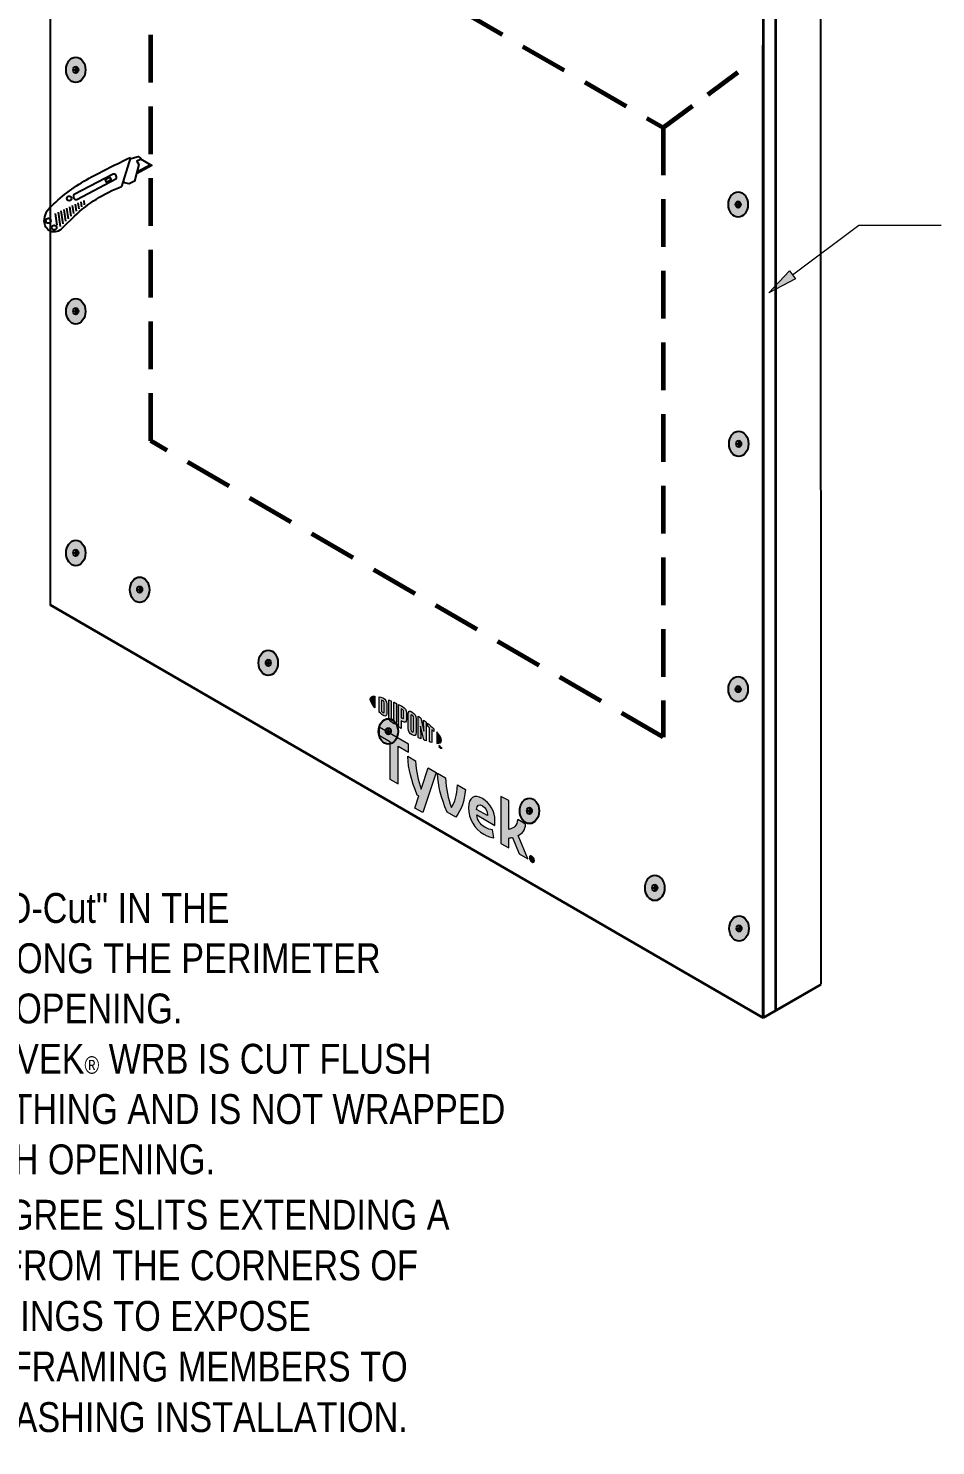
# Model space of a CAD drawing. Header units: inches. Extents: x -17.6 to 82.3, y -15.1 to 23.2.
# Drawn here: x -1.03 to 3.72, y -5.33 to 2.09 of the extents above; entities that cross this region are included whole.
import ezdxf

# ---------------------------------------------------------------- set-up
doc = ezdxf.new("R2010")
doc.units = ezdxf.units.IN
doc.header["$MEASUREMENT"] = 0
doc.linetypes.add('AI-Linetype-6', pattern=[0.375, 0.25, -0.125])
for name, color, linetype, lineweight in [('.ATI-TEXT', 7, 'Continuous', 0), ('0_0', 7, 'Continuous', 0), ('G-ANNO-TTLB', 7, 'Continuous', 0), ('TYVEK', 7, 'Continuous', 0), ('X-REF - TRACED', 7, 'Continuous', 0)]:
    doc.layers.add(name, color=color, linetype=linetype, lineweight=lineweight)

# ---------------------------------------------------------------- blocks, each defined once
blk = doc.blocks.new('Block_84')
at = {"layer": 'X-REF - TRACED', "true_color": 0x848484, "transparency": 33554687}
h = blk.add_hatch(color=252, dxfattribs=at)
h.dxf.hatch_style = 2
edge = h.paths.add_edge_path()
edge.add_spline(control_points=[(0.763, -1.4201), (0.763, -1.4311), (0.7723, -1.4468), (0.7886, -1.465), (0.7886, -1.465), (0.7886, -1.4049), (0.7886, -1.4049), (0.7723, -1.4043), (0.763, -1.4092), (0.763, -1.4201)], knot_values=[0, 0, 0, 0, 1, 1, 1, 2, 2, 2, 3, 3, 3, 3], degree=3, periodic=0)
h = blk.add_hatch(color=252, dxfattribs=at)
h.dxf.hatch_style = 2
edge = h.paths.add_edge_path()
edge.add_spline(control_points=[(0.8374, -1.4875), (0.8374, -1.4921), (0.835, -1.4923), (0.8321, -1.4906), (0.8298, -1.4893), (0.8264, -1.4864), (0.8235, -1.4839), (0.8235, -1.4839), (0.8235, -1.4265), (0.8235, -1.4265), (0.8264, -1.4273), (0.8298, -1.4283), (0.8321, -1.4296), (0.835, -1.4313), (0.8374, -1.4342), (0.8374, -1.4388), (0.8374, -1.4388), (0.8374, -1.4875), (0.8374, -1.4875)], knot_values=[0, 0, 0, 0, 1, 1, 1, 2, 2, 2, 3, 3, 3, 4, 4, 4, 5, 5, 5, 6, 6, 6, 6], degree=3, periodic=0)
edge = h.paths.add_edge_path()
edge.add_spline(control_points=[(0.834, -1.4157), (0.8294, -1.4131), (0.8229, -1.4108), (0.8111, -1.4082), (0.8111, -1.4082), (0.8111, -1.4878), (0.8111, -1.4878), (0.8215, -1.4974), (0.8294, -1.5041), (0.834, -1.5067), (0.8444, -1.5128), (0.8503, -1.5088), (0.8503, -1.4971), (0.8503, -1.4971), (0.8503, -1.4442), (0.8503, -1.4442), (0.8503, -1.4325), (0.8444, -1.4217), (0.834, -1.4157)], knot_values=[0, 0, 0, 0, 1, 1, 1, 2, 2, 2, 3, 3, 3, 4, 4, 4, 5, 5, 5, 6, 6, 6, 6], degree=3, periodic=0)
h = blk.add_hatch(color=252, dxfattribs=at)
h.dxf.hatch_style = 2
edge = h.paths.add_edge_path()
edge.add_spline(control_points=[(0.8868, -1.5254), (0.8868, -1.53), (0.8854, -1.5321), (0.8804, -1.5285), (0.8754, -1.525), (0.8741, -1.5218), (0.8741, -1.5164), (0.8741, -1.5164), (0.8741, -1.4298), (0.8741, -1.4298), (0.8708, -1.4283), (0.8636, -1.4253), (0.8604, -1.424), (0.8604, -1.424), (0.8604, -1.5115), (0.8604, -1.5115), (0.8604, -1.5255), (0.8663, -1.5344), (0.8804, -1.5443), (0.8932, -1.5534), (0.901, -1.5505), (0.901, -1.535), (0.901, -1.535), (0.901, -1.4425), (0.901, -1.4425), (0.8984, -1.4411), (0.8896, -1.4369), (0.8868, -1.4356), (0.8868, -1.4356), (0.8868, -1.5254), (0.8868, -1.5254)], knot_values=[0, 0, 0, 0, 1, 1, 1, 2, 2, 2, 3, 3, 3, 4, 4, 4, 5, 5, 5, 6, 6, 6, 7, 7, 7, 8, 8, 8, 9, 9, 9, 10, 10, 10, 10], degree=3, periodic=0)
h = blk.add_hatch(color=252, dxfattribs=at)
h.dxf.hatch_style = 2
edge = h.paths.add_edge_path()
edge.add_spline(control_points=[(0.9388, -1.5174), (0.9388, -1.5224), (0.9373, -1.5241), (0.9315, -1.5207), (0.9315, -1.5207), (0.9265, -1.5179), (0.9265, -1.5179), (0.9265, -1.5179), (0.9265, -1.4719), (0.9265, -1.4719), (0.9287, -1.473), (0.9299, -1.4737), (0.9312, -1.4744), (0.9375, -1.4781), (0.9388, -1.4816), (0.9388, -1.4867), (0.9388, -1.4867), (0.9388, -1.5174), (0.9388, -1.5174)], knot_values=[0, 0, 0, 0, 1, 1, 1, 2, 2, 2, 3, 3, 3, 4, 4, 4, 5, 5, 5, 6, 6, 6, 6], degree=3, periodic=0)
edge = h.paths.add_edge_path()
edge.add_spline(control_points=[(0.9321, -1.4587), (0.9296, -1.4572), (0.9205, -1.4524), (0.9122, -1.4481), (0.9122, -1.4481), (0.9122, -1.5646), (0.9122, -1.5646), (0.915, -1.5664), (0.9224, -1.5712), (0.9265, -1.5736), (0.9265, -1.5736), (0.9265, -1.534), (0.9265, -1.534), (0.9265, -1.534), (0.9321, -1.5373), (0.9321, -1.5373), (0.947, -1.5458), (0.9532, -1.5417), (0.9532, -1.5269), (0.9532, -1.5269), (0.9532, -1.4926), (0.9532, -1.4926), (0.9532, -1.4781), (0.9462, -1.4669), (0.9321, -1.4587)], knot_values=[0, 0, 0, 0, 1, 1, 1, 2, 2, 2, 3, 3, 3, 4, 4, 4, 5, 5, 5, 6, 6, 6, 7, 7, 7, 8, 8, 8, 8], degree=3, periodic=0)
h = blk.add_hatch(color=252, dxfattribs=at)
h.dxf.hatch_style = 2
edge = h.paths.add_edge_path()
edge.add_spline(control_points=[(0.9898, -1.5875), (0.9898, -1.5921), (0.9885, -1.5938), (0.9834, -1.591), (0.9782, -1.5882), (0.9768, -1.5848), (0.9768, -1.58), (0.9768, -1.58), (0.9768, -1.5074), (0.9768, -1.5074), (0.9768, -1.5026), (0.9782, -1.5008), (0.9834, -1.504), (0.9885, -1.507), (0.9898, -1.5103), (0.9898, -1.5149), (0.9898, -1.5149), (0.9898, -1.5875), (0.9898, -1.5875)], knot_values=[0, 0, 0, 0, 1, 1, 1, 2, 2, 2, 3, 3, 3, 4, 4, 4, 5, 5, 5, 6, 6, 6, 6], degree=3, periodic=0)
edge = h.paths.add_edge_path()
edge.add_spline(control_points=[(0.9834, -1.4877), (0.9702, -1.4793), (0.9623, -1.4814), (0.9623, -1.4968), (0.9623, -1.4968), (0.9623, -1.573), (0.9623, -1.573), (0.9623, -1.5892), (0.9694, -1.6), (0.9834, -1.6074), (0.9971, -1.6146), (1.0042, -1.6127), (1.0042, -1.5955), (1.0042, -1.5955), (1.0042, -1.5228), (1.0042, -1.5228), (1.0042, -1.5063), (0.9978, -1.4968), (0.9834, -1.4877)], knot_values=[0, 0, 0, 0, 1, 1, 1, 2, 2, 2, 3, 3, 3, 4, 4, 4, 5, 5, 5, 6, 6, 6, 6], degree=3, periodic=0)
h = blk.add_hatch(color=252, dxfattribs=at)
h.dxf.hatch_style = 2
edge = h.paths.add_edge_path()
edge.add_spline(control_points=[(1.0439, -1.5875), (1.0439, -1.5875), (1.028, -1.5191), (1.028, -1.5191), (1.0237, -1.516), (1.0185, -1.5123), (1.0145, -1.5095), (1.0145, -1.5095), (1.0145, -1.6214), (1.0145, -1.6214), (1.0173, -1.6227), (1.0245, -1.6259), (1.0282, -1.6275), (1.0282, -1.6275), (1.0271, -1.561), (1.0271, -1.561), (1.0271, -1.561), (1.0439, -1.634), (1.0439, -1.634), (1.0474, -1.6354), (1.0527, -1.6373), (1.0561, -1.6386), (1.0561, -1.6386), (1.0561, -1.5403), (1.0561, -1.5403), (1.0525, -1.5374), (1.046, -1.5324), (1.0429, -1.5301), (1.0429, -1.5301), (1.0439, -1.5875), (1.0439, -1.5875)], knot_values=[0, 0, 0, 0, 1, 1, 1, 2, 2, 2, 3, 3, 3, 4, 4, 4, 5, 5, 5, 6, 6, 6, 7, 7, 7, 8, 8, 8, 9, 9, 9, 10, 10, 10, 10], degree=3, periodic=0)
h = blk.add_hatch(color=252, dxfattribs=at)
h.dxf.hatch_style = 2
edge = h.paths.add_edge_path()
edge.add_spline(control_points=[(1.0631, -1.5616), (1.0667, -1.5643), (1.0702, -1.5672), (1.0736, -1.57), (1.0736, -1.57), (1.0736, -1.6443), (1.0736, -1.6443), (1.0767, -1.6453), (1.0825, -1.6469), (1.0863, -1.6478), (1.0863, -1.6478), (1.0863, -1.5809), (1.0863, -1.5809), (1.0901, -1.5841), (1.0936, -1.5872), (1.0968, -1.5901), (1.0968, -1.5901), (1.0968, -1.5758), (1.0968, -1.5758), (1.0867, -1.5659), (1.0758, -1.5564), (1.0631, -1.546), (1.0631, -1.546), (1.0631, -1.5616), (1.0631, -1.5616)], knot_values=[0, 0, 0, 0, 1, 1, 1, 2, 2, 2, 3, 3, 3, 4, 4, 4, 5, 5, 5, 6, 6, 6, 7, 7, 7, 8, 8, 8, 8], degree=3, periodic=0)
h = blk.add_hatch(color=252, dxfattribs=at)
h.dxf.hatch_style = 2
edge = h.paths.add_edge_path()
edge.add_spline(control_points=[(1.1377, -1.6364), (1.1377, -1.6474), (1.1283, -1.6523), (1.1121, -1.6518), (1.1121, -1.6518), (1.1121, -1.5917), (1.1121, -1.5917), (1.1283, -1.6099), (1.1377, -1.6255), (1.1377, -1.6364)], knot_values=[0, 0, 0, 0, 1, 1, 1, 2, 2, 2, 3, 3, 3, 3], degree=3, periodic=0)
h = blk.add_hatch(color=252, dxfattribs=at)
h.dxf.hatch_style = 2
edge = h.paths.add_edge_path()
edge.add_spline(control_points=[(1.1301, -1.6681), (1.1301, -1.6681), (1.1316, -1.669), (1.1316, -1.669), (1.1316, -1.669), (1.1339, -1.6744), (1.1339, -1.6744), (1.1339, -1.6744), (1.1362, -1.6717), (1.1362, -1.6717), (1.1362, -1.6717), (1.1377, -1.6725), (1.1377, -1.6725), (1.1377, -1.6725), (1.1377, -1.6812), (1.1377, -1.6812), (1.1377, -1.6812), (1.1363, -1.6804), (1.1363, -1.6804), (1.1363, -1.6804), (1.1363, -1.6742), (1.1363, -1.6742), (1.1363, -1.6742), (1.1339, -1.677), (1.1339, -1.677), (1.1339, -1.677), (1.1338, -1.6769), (1.1338, -1.6769), (1.1338, -1.6769), (1.1315, -1.6714), (1.1315, -1.6714), (1.1315, -1.6714), (1.1315, -1.6776), (1.1315, -1.6776), (1.1315, -1.6776), (1.1301, -1.6768), (1.1301, -1.6768), (1.1301, -1.6768), (1.1301, -1.6681), (1.1301, -1.6681)], knot_values=[0, 0, 0, 0, 1, 1, 1, 2, 2, 2, 3, 3, 3, 4, 4, 4, 5, 5, 5, 6, 6, 6, 7, 7, 7, 8, 8, 8, 9, 9, 9, 10, 10, 10, 11, 11, 11, 12, 12, 12, 13, 13, 13, 13], degree=3, periodic=0)
edge = h.paths.add_edge_path()
edge.add_spline(control_points=[(1.1247, -1.6665), (1.1247, -1.6665), (1.1224, -1.6652), (1.1224, -1.6652), (1.1224, -1.6652), (1.1224, -1.6637), (1.1224, -1.6637), (1.1224, -1.6637), (1.1285, -1.6672), (1.1285, -1.6672), (1.1285, -1.6672), (1.1285, -1.6687), (1.1285, -1.6687), (1.1285, -1.6687), (1.1261, -1.6674), (1.1261, -1.6674), (1.1261, -1.6674), (1.1261, -1.6745), (1.1261, -1.6745), (1.1261, -1.6745), (1.1247, -1.6737), (1.1247, -1.6737), (1.1247, -1.6737), (1.1247, -1.6665), (1.1247, -1.6665)], knot_values=[0, 0, 0, 0, 1, 1, 1, 2, 2, 2, 3, 3, 3, 4, 4, 4, 5, 5, 5, 6, 6, 6, 7, 7, 7, 8, 8, 8, 8], degree=3, periodic=0)
at = {"layer": 'X-REF - TRACED'}
for points, knots in [([(0.763, -1.4201), (0.763, -1.4311), (0.7723, -1.4468), (0.7886, -1.465), (0.7886, -1.465), (0.7886, -1.4049), (0.7886, -1.4049), (0.7723, -1.4043), (0.763, -1.4092), (0.763, -1.4201)], [0, 0, 0, 0, 1, 1, 1, 2, 2, 2, 3, 3, 3, 3]), ([(0.834, -1.4157), (0.8294, -1.4131), (0.8229, -1.4108), (0.8111, -1.4082), (0.8111, -1.4082), (0.8111, -1.4878), (0.8111, -1.4878), (0.8215, -1.4974), (0.8294, -1.5041), (0.834, -1.5067), (0.8444, -1.5128), (0.8503, -1.5088), (0.8503, -1.4971), (0.8503, -1.4971), (0.8503, -1.4442), (0.8503, -1.4442), (0.8503, -1.4325), (0.8444, -1.4217), (0.834, -1.4157)], [0, 0, 0, 0, 1, 1, 1, 2, 2, 2, 3, 3, 3, 4, 4, 4, 5, 5, 5, 6, 6, 6, 6]), ([(0.8374, -1.4875), (0.8374, -1.4921), (0.835, -1.4923), (0.8321, -1.4906), (0.8298, -1.4893), (0.8264, -1.4864), (0.8235, -1.4839), (0.8235, -1.4839), (0.8235, -1.4265), (0.8235, -1.4265), (0.8264, -1.4273), (0.8298, -1.4283), (0.8321, -1.4296), (0.835, -1.4313), (0.8374, -1.4342), (0.8374, -1.4388), (0.8374, -1.4388), (0.8374, -1.4875), (0.8374, -1.4875)], [0, 0, 0, 0, 1, 1, 1, 2, 2, 2, 3, 3, 3, 4, 4, 4, 5, 5, 5, 6, 6, 6, 6]), ([(0.8868, -1.5254), (0.8868, -1.53), (0.8854, -1.5321), (0.8804, -1.5285), (0.8754, -1.525), (0.8741, -1.5218), (0.8741, -1.5164), (0.8741, -1.5164), (0.8741, -1.4298), (0.8741, -1.4298), (0.8708, -1.4283), (0.8636, -1.4253), (0.8604, -1.424), (0.8604, -1.424), (0.8604, -1.5115), (0.8604, -1.5115), (0.8604, -1.5255), (0.8663, -1.5344), (0.8804, -1.5443), (0.8932, -1.5534), (0.901, -1.5505), (0.901, -1.535), (0.901, -1.535), (0.901, -1.4425), (0.901, -1.4425), (0.8984, -1.4411), (0.8896, -1.4369), (0.8868, -1.4356), (0.8868, -1.4356), (0.8868, -1.5254), (0.8868, -1.5254)], [0, 0, 0, 0, 1, 1, 1, 2, 2, 2, 3, 3, 3, 4, 4, 4, 5, 5, 5, 6, 6, 6, 7, 7, 7, 8, 8, 8, 9, 9, 9, 10, 10, 10, 10]), ([(0.9321, -1.4587), (0.9296, -1.4572), (0.9205, -1.4524), (0.9122, -1.4481), (0.9122, -1.4481), (0.9122, -1.5646), (0.9122, -1.5646), (0.915, -1.5664), (0.9224, -1.5712), (0.9265, -1.5736), (0.9265, -1.5736), (0.9265, -1.534), (0.9265, -1.534), (0.9265, -1.534), (0.9321, -1.5373), (0.9321, -1.5373), (0.947, -1.5458), (0.9532, -1.5417), (0.9532, -1.5269), (0.9532, -1.5269), (0.9532, -1.4926), (0.9532, -1.4926), (0.9532, -1.4781), (0.9462, -1.4669), (0.9321, -1.4587)], [0, 0, 0, 0, 1, 1, 1, 2, 2, 2, 3, 3, 3, 4, 4, 4, 5, 5, 5, 6, 6, 6, 7, 7, 7, 8, 8, 8, 8]), ([(0.9388, -1.5174), (0.9388, -1.5224), (0.9373, -1.5241), (0.9315, -1.5207), (0.9315, -1.5207), (0.9265, -1.5179), (0.9265, -1.5179), (0.9265, -1.5179), (0.9265, -1.4719), (0.9265, -1.4719), (0.9287, -1.473), (0.9299, -1.4737), (0.9312, -1.4744), (0.9375, -1.4781), (0.9388, -1.4816), (0.9388, -1.4867), (0.9388, -1.4867), (0.9388, -1.5174), (0.9388, -1.5174)], [0, 0, 0, 0, 1, 1, 1, 2, 2, 2, 3, 3, 3, 4, 4, 4, 5, 5, 5, 6, 6, 6, 6]), ([(0.9834, -1.4877), (0.9702, -1.4793), (0.9623, -1.4814), (0.9623, -1.4968), (0.9623, -1.4968), (0.9623, -1.573), (0.9623, -1.573), (0.9623, -1.5892), (0.9694, -1.6), (0.9834, -1.6074), (0.9971, -1.6146), (1.0042, -1.6127), (1.0042, -1.5955), (1.0042, -1.5955), (1.0042, -1.5228), (1.0042, -1.5228), (1.0042, -1.5063), (0.9978, -1.4968), (0.9834, -1.4877)], [0, 0, 0, 0, 1, 1, 1, 2, 2, 2, 3, 3, 3, 4, 4, 4, 5, 5, 5, 6, 6, 6, 6]), ([(0.9898, -1.5875), (0.9898, -1.5921), (0.9885, -1.5938), (0.9834, -1.591), (0.9782, -1.5882), (0.9768, -1.5848), (0.9768, -1.58), (0.9768, -1.58), (0.9768, -1.5074), (0.9768, -1.5074), (0.9768, -1.5026), (0.9782, -1.5008), (0.9834, -1.504), (0.9885, -1.507), (0.9898, -1.5103), (0.9898, -1.5149), (0.9898, -1.5149), (0.9898, -1.5875), (0.9898, -1.5875)], [0, 0, 0, 0, 1, 1, 1, 2, 2, 2, 3, 3, 3, 4, 4, 4, 5, 5, 5, 6, 6, 6, 6]), ([(1.0439, -1.5875), (1.0439, -1.5875), (1.028, -1.5191), (1.028, -1.5191), (1.0237, -1.516), (1.0185, -1.5123), (1.0145, -1.5095), (1.0145, -1.5095), (1.0145, -1.6214), (1.0145, -1.6214), (1.0173, -1.6227), (1.0245, -1.6259), (1.0282, -1.6275), (1.0282, -1.6275), (1.0271, -1.561), (1.0271, -1.561), (1.0271, -1.561), (1.0439, -1.634), (1.0439, -1.634), (1.0474, -1.6354), (1.0527, -1.6373), (1.0561, -1.6386), (1.0561, -1.6386), (1.0561, -1.5403), (1.0561, -1.5403), (1.0525, -1.5374), (1.046, -1.5324), (1.0429, -1.5301), (1.0429, -1.5301), (1.0439, -1.5875), (1.0439, -1.5875)], [0, 0, 0, 0, 1, 1, 1, 2, 2, 2, 3, 3, 3, 4, 4, 4, 5, 5, 5, 6, 6, 6, 7, 7, 7, 8, 8, 8, 9, 9, 9, 10, 10, 10, 10]), ([(1.0631, -1.5616), (1.0667, -1.5643), (1.0702, -1.5672), (1.0736, -1.57), (1.0736, -1.57), (1.0736, -1.6443), (1.0736, -1.6443), (1.0767, -1.6453), (1.0825, -1.6469), (1.0863, -1.6478), (1.0863, -1.6478), (1.0863, -1.5809), (1.0863, -1.5809), (1.0901, -1.5841), (1.0936, -1.5872), (1.0968, -1.5901), (1.0968, -1.5901), (1.0968, -1.5758), (1.0968, -1.5758), (1.0867, -1.5659), (1.0758, -1.5564), (1.0631, -1.546), (1.0631, -1.546), (1.0631, -1.5616), (1.0631, -1.5616)], [0, 0, 0, 0, 1, 1, 1, 2, 2, 2, 3, 3, 3, 4, 4, 4, 5, 5, 5, 6, 6, 6, 7, 7, 7, 8, 8, 8, 8]), ([(1.1377, -1.6364), (1.1377, -1.6474), (1.1283, -1.6523), (1.1121, -1.6518), (1.1121, -1.6518), (1.1121, -1.5917), (1.1121, -1.5917), (1.1283, -1.6099), (1.1377, -1.6255), (1.1377, -1.6364)], [0, 0, 0, 0, 1, 1, 1, 2, 2, 2, 3, 3, 3, 3]), ([(1.1247, -1.6665), (1.1247, -1.6665), (1.1224, -1.6652), (1.1224, -1.6652), (1.1224, -1.6652), (1.1224, -1.6637), (1.1224, -1.6637), (1.1224, -1.6637), (1.1285, -1.6672), (1.1285, -1.6672), (1.1285, -1.6672), (1.1285, -1.6687), (1.1285, -1.6687), (1.1285, -1.6687), (1.1261, -1.6674), (1.1261, -1.6674), (1.1261, -1.6674), (1.1261, -1.6745), (1.1261, -1.6745), (1.1261, -1.6745), (1.1247, -1.6737), (1.1247, -1.6737), (1.1247, -1.6737), (1.1247, -1.6665), (1.1247, -1.6665)], [0, 0, 0, 0, 1, 1, 1, 2, 2, 2, 3, 3, 3, 4, 4, 4, 5, 5, 5, 6, 6, 6, 7, 7, 7, 8, 8, 8, 8]), ([(1.1301, -1.6681), (1.1301, -1.6681), (1.1316, -1.669), (1.1316, -1.669), (1.1316, -1.669), (1.1339, -1.6744), (1.1339, -1.6744), (1.1339, -1.6744), (1.1362, -1.6717), (1.1362, -1.6717), (1.1362, -1.6717), (1.1377, -1.6725), (1.1377, -1.6725), (1.1377, -1.6725), (1.1377, -1.6812), (1.1377, -1.6812), (1.1377, -1.6812), (1.1363, -1.6804), (1.1363, -1.6804), (1.1363, -1.6804), (1.1363, -1.6742), (1.1363, -1.6742), (1.1363, -1.6742), (1.1339, -1.677), (1.1339, -1.677), (1.1339, -1.677), (1.1338, -1.6769), (1.1338, -1.6769), (1.1338, -1.6769), (1.1315, -1.6714), (1.1315, -1.6714), (1.1315, -1.6714), (1.1315, -1.6776), (1.1315, -1.6776), (1.1315, -1.6776), (1.1301, -1.6768), (1.1301, -1.6768), (1.1301, -1.6768), (1.1301, -1.6681), (1.1301, -1.6681)], [0, 0, 0, 0, 1, 1, 1, 2, 2, 2, 3, 3, 3, 4, 4, 4, 5, 5, 5, 6, 6, 6, 7, 7, 7, 8, 8, 8, 9, 9, 9, 10, 10, 10, 11, 11, 11, 12, 12, 12, 13, 13, 13, 13])]:
    blk.add_open_spline(points, degree=3, knots=knots, dxfattribs=at)
blk = doc.blocks.new('Block_88')
at = {"layer": 'X-REF - TRACED', "true_color": 0x848484, "transparency": 33554687}
h = blk.add_hatch(color=252, dxfattribs=at)
h.dxf.hatch_style = 2
h.paths.add_polyline_path([(0.9648, -1.6566), (0.8111, -1.5678), (0.8111, -1.6096), (0.8666, -1.6416), (0.8666, -1.8395), (0.9093, -1.8642), (0.9093, -1.6663), (0.9648, -1.6984)])
h = blk.add_hatch(color=252, dxfattribs=at)
h.dxf.hatch_style = 2
edge = h.paths.add_edge_path()
edge.add_spline(control_points=[(1.2205, -1.8689), (1.2178, -1.9259), (1.2064, -1.959), (1.1888, -1.9875), (1.1718, -1.939), (1.1608, -1.8929), (1.1575, -1.8325), (1.1575, -1.8325), (1.116, -1.8085), (1.116, -1.8085), (1.1204, -1.8799), (1.1339, -1.9319), (1.1661, -2.0124), (1.1661, -2.0124), (1.2118, -2.0388), (1.2118, -2.0388), (1.2429, -1.9948), (1.2557, -1.958), (1.2617, -1.8927), (1.2617, -1.8927), (1.2205, -1.8689), (1.2205, -1.8689)], knot_values=[0, 0, 0, 0, 1, 1, 1, 2, 2, 2, 3, 3, 3, 4, 4, 4, 5, 5, 5, 6, 6, 6, 7, 7, 7, 7], degree=3, periodic=0)
h = blk.add_hatch(color=252, dxfattribs=at)
h.dxf.hatch_style = 2
edge = h.paths.add_edge_path()
edge.add_spline(control_points=[(1.3205, -1.9975), (1.3205, -1.9975), (1.3772, -2.0303), (1.3772, -2.0303), (1.3772, -2.0303), (1.3772, -2.0262), (1.3772, -2.0262), (1.3772, -2.007), (1.3683, -1.9878), (1.3519, -1.9783), (1.3345, -1.9683), (1.3232, -1.9758), (1.3205, -1.9975)], knot_values=[0, 0, 0, 0, 1, 1, 1, 2, 2, 2, 3, 3, 3, 4, 4, 4, 4], degree=3, periodic=0)
edge = h.paths.add_edge_path()
edge.add_spline(control_points=[(1.411, -2.1463), (1.3979, -2.1455), (1.3784, -2.1391), (1.3587, -2.1277), (1.3107, -2.1), (1.2778, -2.0461), (1.2778, -1.9893), (1.2778, -1.9348), (1.308, -1.9153), (1.3519, -1.9406), (1.391, -1.9632), (1.4167, -2.0099), (1.4167, -2.0558), (1.4167, -2.066), (1.4161, -2.0746), (1.4155, -2.0811), (1.4155, -2.0811), (1.3211, -2.0266), (1.3211, -2.0266), (1.325, -2.0562), (1.339, -2.0767), (1.3629, -2.0904), (1.3775, -2.0989), (1.3916, -2.1032), (1.4044, -2.1045), (1.4044, -2.1045), (1.411, -2.1463), (1.411, -2.1463)], knot_values=[0, 0, 0, 0, 1, 1, 1, 2, 2, 2, 3, 3, 3, 4, 4, 4, 5, 5, 5, 6, 6, 6, 7, 7, 7, 8, 8, 8, 9, 9, 9, 9], degree=3, periodic=0)
h = blk.add_hatch(color=252, dxfattribs=at)
h.dxf.hatch_style = 2
edge = h.paths.add_edge_path()
edge.add_spline(control_points=[(1.5388, -2.1341), (1.5388, -2.1341), (1.5884, -2.2562), (1.5884, -2.2562), (1.5884, -2.2562), (1.5436, -2.2304), (1.5436, -2.2304), (1.5436, -2.2304), (1.5092, -2.1438), (1.5092, -2.1438), (1.503, -2.1453), (1.4964, -2.1466), (1.4892, -2.1476), (1.4892, -2.1476), (1.4892, -2.199), (1.4892, -2.199), (1.4892, -2.199), (1.448, -2.1752), (1.448, -2.1752), (1.448, -2.1752), (1.448, -1.9297), (1.448, -1.9297), (1.448, -1.9297), (1.4892, -1.9511), (1.4892, -1.9511), (1.4892, -1.9511), (1.4892, -2.1021), (1.4892, -2.1021), (1.5173, -2.0974), (1.531, -2.0814), (1.5358, -2.0509), (1.5358, -2.0509), (1.5767, -2.0746), (1.5767, -2.0746), (1.5758, -2.1035), (1.5627, -2.1223), (1.5388, -2.1341)], knot_values=[0, 0, 0, 0, 1, 1, 1, 2, 2, 2, 3, 3, 3, 4, 4, 4, 5, 5, 5, 6, 6, 6, 7, 7, 7, 8, 8, 8, 9, 9, 9, 10, 10, 10, 11, 11, 11, 12, 12, 12, 12], degree=3, periodic=0)
at = {"layer": 'X-REF - TRACED'}
blk.add_lwpolyline([(0.9648, -1.6566), (0.8111, -1.5678), (0.8111, -1.6096), (0.8666, -1.6416), (0.8666, -1.8395), (0.9093, -1.8642), (0.9093, -1.6663), (0.9648, -1.6984)], close=True, dxfattribs=at)
for points, knots in [([(1.2205, -1.8689), (1.2178, -1.9259), (1.2064, -1.959), (1.1888, -1.9875), (1.1718, -1.939), (1.1608, -1.8929), (1.1575, -1.8325), (1.1575, -1.8325), (1.116, -1.8085), (1.116, -1.8085), (1.1204, -1.8799), (1.1339, -1.9319), (1.1661, -2.0124), (1.1661, -2.0124), (1.2118, -2.0388), (1.2118, -2.0388), (1.2429, -1.9948), (1.2557, -1.958), (1.2617, -1.8927), (1.2617, -1.8927), (1.2205, -1.8689), (1.2205, -1.8689)], [0, 0, 0, 0, 1, 1, 1, 2, 2, 2, 3, 3, 3, 4, 4, 4, 5, 5, 5, 6, 6, 6, 7, 7, 7, 7]), ([(1.411, -2.1463), (1.3979, -2.1455), (1.3784, -2.1391), (1.3587, -2.1277), (1.3107, -2.1), (1.2778, -2.0461), (1.2778, -1.9893), (1.2778, -1.9348), (1.308, -1.9153), (1.3519, -1.9406), (1.391, -1.9632), (1.4167, -2.0099), (1.4167, -2.0558), (1.4167, -2.066), (1.4161, -2.0746), (1.4155, -2.0811), (1.4155, -2.0811), (1.3211, -2.0266), (1.3211, -2.0266), (1.325, -2.0562), (1.339, -2.0767), (1.3629, -2.0904), (1.3775, -2.0989), (1.3916, -2.1032), (1.4044, -2.1045), (1.4044, -2.1045), (1.411, -2.1463), (1.411, -2.1463)], [0, 0, 0, 0, 1, 1, 1, 2, 2, 2, 3, 3, 3, 4, 4, 4, 5, 5, 5, 6, 6, 6, 7, 7, 7, 8, 8, 8, 9, 9, 9, 9]), ([(1.3205, -1.9975), (1.3205, -1.9975), (1.3772, -2.0303), (1.3772, -2.0303), (1.3772, -2.0303), (1.3772, -2.0262), (1.3772, -2.0262), (1.3772, -2.007), (1.3683, -1.9878), (1.3519, -1.9783), (1.3345, -1.9683), (1.3232, -1.9758), (1.3205, -1.9975)], [0, 0, 0, 0, 1, 1, 1, 2, 2, 2, 3, 3, 3, 4, 4, 4, 4]), ([(1.5388, -2.1341), (1.5388, -2.1341), (1.5884, -2.2562), (1.5884, -2.2562), (1.5884, -2.2562), (1.5436, -2.2304), (1.5436, -2.2304), (1.5436, -2.2304), (1.5092, -2.1438), (1.5092, -2.1438), (1.503, -2.1453), (1.4964, -2.1466), (1.4892, -2.1476), (1.4892, -2.1476), (1.4892, -2.199), (1.4892, -2.199), (1.4892, -2.199), (1.448, -2.1752), (1.448, -2.1752), (1.448, -2.1752), (1.448, -1.9297), (1.448, -1.9297), (1.448, -1.9297), (1.4892, -1.9511), (1.4892, -1.9511), (1.4892, -1.9511), (1.4892, -2.1021), (1.4892, -2.1021), (1.5173, -2.0974), (1.531, -2.0814), (1.5358, -2.0509), (1.5358, -2.0509), (1.5767, -2.0746), (1.5767, -2.0746), (1.5758, -2.1035), (1.5627, -2.1223), (1.5388, -2.1341)], [0, 0, 0, 0, 1, 1, 1, 2, 2, 2, 3, 3, 3, 4, 4, 4, 5, 5, 5, 6, 6, 6, 7, 7, 7, 8, 8, 8, 9, 9, 9, 10, 10, 10, 11, 11, 11, 12, 12, 12, 12])]:
    blk.add_open_spline(points, degree=3, knots=knots, dxfattribs=at)
blk = doc.blocks.new('Block_87')
at = {"layer": 'X-REF - TRACED', "true_color": 0x848484, "transparency": 33554687}
h = blk.add_hatch(color=252, dxfattribs=at)
h.dxf.hatch_style = 2
edge = h.paths.add_edge_path()
edge.add_spline(control_points=[(1.0674, -1.7805), (1.0674, -1.7805), (1.0305, -1.8909), (1.0305, -1.8909), (1.0147, -1.8447), (1.0045, -1.8001), (1.0014, -1.7424), (1.0014, -1.7424), (0.9598, -1.7184), (0.9598, -1.7184), (0.9643, -1.7898), (0.9778, -1.8417), (1.01, -1.9223), (1.01, -1.9223), (1.0183, -1.9271), (1.0183, -1.9271), (1.0183, -1.9271), (0.9972, -1.9902), (0.9972, -1.9902), (0.9972, -1.9902), (1.0384, -2.0139), (1.0384, -2.0139), (1.0384, -2.0139), (1.1086, -1.8043), (1.1086, -1.8043), (1.1086, -1.8043), (1.0674, -1.7805), (1.0674, -1.7805)], knot_values=[0, 0, 0, 0, 1, 1, 1, 2, 2, 2, 3, 3, 3, 4, 4, 4, 5, 5, 5, 6, 6, 6, 7, 7, 7, 8, 8, 8, 9, 9, 9, 9], degree=3, periodic=0)
at = {"layer": 'X-REF - TRACED'}
blk.add_open_spline([(1.0674, -1.7805), (1.0674, -1.7805), (1.0305, -1.8909), (1.0305, -1.8909), (1.0147, -1.8447), (1.0045, -1.8001), (1.0014, -1.7424), (1.0014, -1.7424), (0.9598, -1.7184), (0.9598, -1.7184), (0.9643, -1.7898), (0.9778, -1.8417), (1.01, -1.9223), (1.01, -1.9223), (1.0183, -1.9271), (1.0183, -1.9271), (1.0183, -1.9271), (0.9972, -1.9902), (0.9972, -1.9902), (0.9972, -1.9902), (1.0384, -2.0139), (1.0384, -2.0139), (1.0384, -2.0139), (1.1086, -1.8043), (1.1086, -1.8043), (1.1086, -1.8043), (1.0674, -1.7805), (1.0674, -1.7805)], degree=3, knots=[0, 0, 0, 0, 1, 1, 1, 2, 2, 2, 3, 3, 3, 4, 4, 4, 5, 5, 5, 6, 6, 6, 7, 7, 7, 8, 8, 8, 9, 9, 9, 9], dxfattribs=at)
blk.add_blockref('Block_88', (0, 0), dxfattribs=at)
blk = doc.blocks.new('Block_89')
at = {"layer": 'X-REF - TRACED', "true_color": 0x848484, "transparency": 33554687}
h = blk.add_hatch(color=252, dxfattribs=at)
h.dxf.hatch_style = 2
edge = h.paths.add_edge_path()
edge.add_spline(control_points=[(1.6081, -2.2515), (1.6081, -2.2515), (1.6081, -2.256), (1.6081, -2.256), (1.6081, -2.256), (1.6099, -2.257), (1.6099, -2.257), (1.6115, -2.2579), (1.6124, -2.2579), (1.6124, -2.2562), (1.6124, -2.2545), (1.6115, -2.2534), (1.6099, -2.2525), (1.6099, -2.2525), (1.6081, -2.2515), (1.6081, -2.2515)], knot_values=[0, 0, 0, 0, 1, 1, 1, 2, 2, 2, 3, 3, 3, 4, 4, 4, 5, 5, 5, 5], degree=3, periodic=0)
edge = h.paths.add_edge_path()
edge.add_spline(control_points=[(1.6052, -2.247), (1.6052, -2.247), (1.6099, -2.2496), (1.6099, -2.2496), (1.6134, -2.2517), (1.6152, -2.2547), (1.6152, -2.2578), (1.6152, -2.26), (1.6143, -2.2611), (1.6126, -2.2608), (1.6135, -2.2633), (1.6147, -2.2659), (1.6161, -2.2688), (1.6161, -2.2688), (1.6127, -2.2668), (1.6127, -2.2668), (1.6114, -2.2642), (1.6105, -2.2619), (1.6097, -2.2597), (1.6097, -2.2597), (1.6081, -2.2588), (1.6081, -2.2588), (1.6081, -2.2588), (1.6081, -2.2641), (1.6081, -2.2641), (1.6081, -2.2641), (1.6052, -2.2625), (1.6052, -2.2625), (1.6052, -2.2625), (1.6052, -2.247), (1.6052, -2.247)], knot_values=[0, 0, 0, 0, 1, 1, 1, 2, 2, 2, 3, 3, 3, 4, 4, 4, 5, 5, 5, 6, 6, 6, 7, 7, 7, 8, 8, 8, 9, 9, 9, 10, 10, 10, 10], degree=3, periodic=0)
edge = h.paths.add_edge_path()
edge.add_spline(control_points=[(1.61, -2.2457), (1.6035, -2.242), (1.5998, -2.2441), (1.5998, -2.2519), (1.5998, -2.2596), (1.6035, -2.266), (1.61, -2.2698), (1.6165, -2.2735), (1.6202, -2.2714), (1.6202, -2.2637), (1.6202, -2.2559), (1.6165, -2.2495), (1.61, -2.2457)], knot_values=[0, 0, 0, 0, 1, 1, 1, 2, 2, 2, 3, 3, 3, 4, 4, 4, 4], degree=3, periodic=0)
edge = h.paths.add_edge_path()
edge.add_spline(control_points=[(1.61, -2.2426), (1.618, -2.2473), (1.6233, -2.2562), (1.6233, -2.2654), (1.6233, -2.2747), (1.618, -2.2774), (1.61, -2.2728), (1.6019, -2.2681), (1.5967, -2.2593), (1.5967, -2.2501), (1.5967, -2.2408), (1.602, -2.238), (1.61, -2.2426)], knot_values=[0, 0, 0, 0, 1, 1, 1, 2, 2, 2, 3, 3, 3, 4, 4, 4, 4], degree=3, periodic=0)
at = {"layer": 'X-REF - TRACED'}
for points, knots in [([(1.61, -2.2426), (1.618, -2.2473), (1.6233, -2.2562), (1.6233, -2.2654), (1.6233, -2.2747), (1.618, -2.2774), (1.61, -2.2728), (1.6019, -2.2681), (1.5967, -2.2593), (1.5967, -2.2501), (1.5967, -2.2408), (1.602, -2.238), (1.61, -2.2426)], [0, 0, 0, 0, 1, 1, 1, 2, 2, 2, 3, 3, 3, 4, 4, 4, 4]), ([(1.61, -2.2457), (1.6035, -2.242), (1.5998, -2.2441), (1.5998, -2.2519), (1.5998, -2.2596), (1.6035, -2.266), (1.61, -2.2698), (1.6165, -2.2735), (1.6202, -2.2714), (1.6202, -2.2637), (1.6202, -2.2559), (1.6165, -2.2495), (1.61, -2.2457)], [0, 0, 0, 0, 1, 1, 1, 2, 2, 2, 3, 3, 3, 4, 4, 4, 4]), ([(1.6052, -2.247), (1.6052, -2.247), (1.6099, -2.2496), (1.6099, -2.2496), (1.6134, -2.2517), (1.6152, -2.2547), (1.6152, -2.2578), (1.6152, -2.26), (1.6143, -2.2611), (1.6126, -2.2608), (1.6135, -2.2633), (1.6147, -2.2659), (1.6161, -2.2688), (1.6161, -2.2688), (1.6127, -2.2668), (1.6127, -2.2668), (1.6114, -2.2642), (1.6105, -2.2619), (1.6097, -2.2597), (1.6097, -2.2597), (1.6081, -2.2588), (1.6081, -2.2588), (1.6081, -2.2588), (1.6081, -2.2641), (1.6081, -2.2641), (1.6081, -2.2641), (1.6052, -2.2625), (1.6052, -2.2625), (1.6052, -2.2625), (1.6052, -2.247), (1.6052, -2.247)], [0, 0, 0, 0, 1, 1, 1, 2, 2, 2, 3, 3, 3, 4, 4, 4, 5, 5, 5, 6, 6, 6, 7, 7, 7, 8, 8, 8, 9, 9, 9, 10, 10, 10, 10]), ([(1.6081, -2.2515), (1.6081, -2.2515), (1.6081, -2.256), (1.6081, -2.256), (1.6081, -2.256), (1.6099, -2.257), (1.6099, -2.257), (1.6115, -2.2579), (1.6124, -2.2579), (1.6124, -2.2562), (1.6124, -2.2545), (1.6115, -2.2534), (1.6099, -2.2525), (1.6099, -2.2525), (1.6081, -2.2515), (1.6081, -2.2515)], [0, 0, 0, 0, 1, 1, 1, 2, 2, 2, 3, 3, 3, 4, 4, 4, 5, 5, 5, 5])]:
    blk.add_open_spline(points, degree=3, knots=knots, dxfattribs=at)
blk = doc.blocks.new('Block_86')
at = {"layer": 'X-REF - TRACED'}
for name in ['Block_87', 'Block_89']:
    blk.add_blockref(name, (0, 0), dxfattribs=at)
blk = doc.blocks.new('Block_85')
at = {"layer": 'X-REF - TRACED'}
blk.add_blockref('Block_86', (0, 0), dxfattribs=at)
blk = doc.blocks.new('Block_83')
at = {"layer": 'X-REF - TRACED'}
for name in ['Block_84', 'Block_85']:
    blk.add_blockref(name, (0, 0), dxfattribs=at)
blk = doc.blocks.new('Block_207')
at = {"layer": 'TYVEK', "true_color": 0x003b71, "transparency": 33554687}
h = blk.add_hatch(color=156, dxfattribs=at)
h.dxf.hatch_style = 2
edge = h.paths.add_edge_path()
edge.add_ellipse((2.2536, -2.4086), major_axis=(0, 0.0664), ratio=0.766948, start_angle=0, end_angle=360)
at = {"layer": 'TYVEK', "color": 252, "lineweight": 25, "true_color": 0x848484}
for p, q in [((2.2401, -2.4082), (2.2671, -2.4082)), ((2.2536, -2.3911), (2.2536, -2.4254))]:
    blk.add_line(p, q, dxfattribs=at)
at = {"layer": 'TYVEK', "color": 18, "lineweight": 25, "true_color": 0x000000}
blk.add_ellipse((2.2536, -2.4086), major_axis=(0, 0.0664), ratio=0.766948, dxfattribs=at)
at = {"layer": 'TYVEK', "color": 252, "lineweight": 25, "true_color": 0x848484}
blk.add_ellipse((2.2536, -2.4082), major_axis=(0, 0.0171), ratio=0.788846, dxfattribs=at)
blk = doc.blocks.new('Block_386')
at = {"layer": '.ATI-TEXT', "char_height": 0.2, "attachment_point": 7}
for s, insert in [('\\C18;\\c0;\\FArial Narrow|b0|i0|c1;\\H0.156250;\\W1.000000;A.', (-2.9762, -2.5938)), ('\\C18;\\c0;\\FArial Narrow|b0|i0|c1;\\H0.156250;\\W1.000000;CUT A flush cut/"O-Cut" IN THE ', (-2.516, -2.5938)), ('\\C18;\\c0;\\FArial Narrow|b0|i0|c1;\\H0.109375;\\W1.000000;®', (-1.9254, -2.7606)), ('\\C18;\\c0;\\FArial Narrow|b0|i0|c1;\\H0.156250;\\W1.000000;TYVEK', (-2.512, -2.8569)), ('\\C18;\\c0;\\FArial Narrow|b0|i0|c1;\\H0.156250;\\W1.000000; WRB ALONG THE PERIMETER', (-1.8266, -2.8569)), ('\\C18;\\c0;\\FArial Narrow|b0|i0|c1;\\H0.156250;\\W1.000000;OF THE ROUGH OPENING.', (-2.5165, -3.1201)), ('\\C18;\\c0;\\FArial Narrow|b0|i0|c1;\\H0.156250;\\W1.000000;B.', (-2.9894, -3.3833)), ('\\C18;\\c0;\\FArial Narrow|b0|i0|c1;\\H0.156250;\\W1.000000;ENSURE THE TYVEK\\H0.091095;®\\H0.156250; WRB IS CUT FLUSH ', (-2.5217, -3.3833)), ('\\C18;\\c0;\\FArial Narrow|b0|i0|c1;\\H0.156250;\\W1.000000;WITH THE SHEATHING AND IS NOT WRAPPED', (-2.516, -3.6465)), ('\\C18;\\c0;\\FArial Narrow|b0|i0|c1;\\H0.156250;\\W1.000000;INTO THE ROUGH OPENING.', (-2.5245, -3.9097)), ('\\C18;\\c0;\\FArial Narrow|b0|i0|c1;\\H0.156250;\\W1.000000;C.', (-2.9987, -4.1998)), ('\\C18;\\c0;\\FArial Narrow|b0|i0|c1;\\H0.156250;\\W1.000000;CUT TWO 45-DEGREE SLITS EXTENDING A ', (-2.5301, -4.1998)), ('\\C18;\\c0;\\FArial Narrow|b0|i0|c1;\\H0.156250;\\W1.000000;MINIMUM OF 8" FROM THE CORNERS OF ', (-2.5301, -4.4646)), ('\\C18;\\c0;\\FArial Narrow|b0|i0|c1;\\H0.156250;\\W1.000000;THE HEAD OPENINGS TO EXPOSE ', (-2.5301, -4.7294)), ('\\C18;\\c0;\\FArial Narrow|b0|i0|c1;\\H0.156250;\\W1.000000;SHEATHING OR FRAMING MEMBERS TO ', (-2.5301, -4.9943)), ('\\C18;\\c0;\\FArial Narrow|b0|i0|c1;\\H0.156250;\\W1.000000;ALLOW HEAD FLASHING INSTALLATION.', (-2.5301, -5.2591))]:
    blk.add_mtext(s, dxfattribs=dict(at, insert=insert))
blk = doc.blocks.new('Block_388')
at = {"layer": '.ATI-TEXT', "char_height": 0.2, "attachment_point": 7}
for s, insert in [('\\C18;\\c0;\\FArial Narrow|b0|i0|c1;\\H0.156250;\\W1.000000;DUPONT™', (3.8947, 0.9806)), ('\\C18;\\c0;\\FArial Narrow|b0|i0|c1;\\H0.109375;\\W1.000000;®', (4.4902, 0.8165)), ('\\C18;\\c0;\\FArial Narrow|b0|i0|c1;\\H0.156250;\\W1.000000;TYVEK', (3.9037, 0.7202)), ('\\C18;\\c0;\\FArial Narrow|b0|i0|c1;\\H0.156250;\\W1.000000; WRB', (4.5891, 0.7202))]:
    blk.add_mtext(s, dxfattribs=dict(at, insert=insert))
blk = doc.blocks.new('Block_387')
at = {"layer": '.ATI-TEXT', "true_color": 0x000000, "transparency": 33554687}
h = blk.add_hatch(color=18, dxfattribs=at)
h.dxf.hatch_style = 2
h.paths.add_polyline_path([(2.9908, 0.7801), (2.8502, 0.707), (2.9595, 0.8217)])
at = {"layer": '.ATI-TEXT', "color": 18, "lineweight": 0, "true_color": 0x000000}
for p, q in [((2.9751, 0.8009), (3.3218, 1.0615)), ((3.3218, 1.0615), (3.7519, 1.0615))]:
    blk.add_line(p, q, dxfattribs=at)
at = {"layer": '.ATI-TEXT'}
blk.add_lwpolyline([(2.9908, 0.7801), (2.8502, 0.707), (2.9595, 0.8217), (2.9595, 0.8217)], close=True, dxfattribs=at)
blk.add_blockref('Block_388', (0, 0), dxfattribs=at)

msp = doc.modelspace()

# ---------------------------------------------------------------- hatches: boundary and pattern name
at = {"layer": 'G-ANNO-TTLB', "true_color": 0xff00ff, "transparency": 33554687}
h = msp.add_hatch(color=6, dxfattribs=at)
edge = h.paths.add_edge_path()
edge.add_spline(control_points=[(24.6253, -11.0625), (24.6253, -11.0625), (-16.0625, -11.0625), (-16.0625, -11.0625), (-16.0625, -11.0625), (-16.0625, 23.0625), (-16.0625, 23.0625), (-16.0625, 23.0625), (24.6253, 23.0625), (24.6253, 23.0625), (24.6253, 23.0625), (24.6253, -11.0625), (24.6253, -11.0625)], knot_values=[0, 0, 0, 0, 1, 1, 1, 2, 2, 2, 3, 3, 3, 4, 4, 4, 4], degree=3, periodic=0)
edge = h.paths.add_edge_path()
edge.add_spline(control_points=[(-15.9375, 22.9375), (-15.9375, 22.9375), (-15.9375, -10.9375), (-15.9375, -10.9375), (-15.9375, -10.9375), (24.5003, -10.9375), (24.5003, -10.9375), (24.5003, -10.9375), (24.5003, 22.9375), (24.5003, 22.9375), (24.5003, 22.9375), (-15.9375, 22.9375), (-15.9375, 22.9375)], knot_values=[0, 0, 0, 0, 1, 1, 1, 2, 2, 2, 3, 3, 3, 4, 4, 4, 4], degree=3, periodic=0)
edge.add_line((-15.9375, 22.9375), (-15.9375, 22.9375))
at = {"layer": 'TYVEK', "true_color": 0x003b71, "transparency": 33554687}
h = msp.add_hatch(color=156, dxfattribs=at)
h.dxf.hatch_style = 2
edge = h.paths.add_edge_path()
edge.add_ellipse((-0.7776, 1.8739), major_axis=(0, 0.0664), ratio=0.766948, start_angle=0, end_angle=360)
h = msp.add_hatch(color=156, dxfattribs=at)
h.dxf.hatch_style = 2
edge = h.paths.add_edge_path()
edge.add_ellipse((2.6899, 1.1688), major_axis=(0, 0.0664), ratio=0.766948, start_angle=0, end_angle=360)
h = msp.add_hatch(color=156, dxfattribs=at)
h.dxf.hatch_style = 2
edge = h.paths.add_edge_path()
edge.add_ellipse((-0.7776, 0.6097), major_axis=(0, 0.0664), ratio=0.766948, start_angle=0, end_angle=360)
h = msp.add_hatch(color=156, dxfattribs=at)
h.dxf.hatch_style = 2
edge = h.paths.add_edge_path()
edge.add_ellipse((2.6929, -0.084), major_axis=(0, 0.0664), ratio=0.766948, start_angle=0, end_angle=360)
h = msp.add_hatch(color=156, dxfattribs=at)
h.dxf.hatch_style = 2
edge = h.paths.add_edge_path()
edge.add_ellipse((-0.7776, -0.6553), major_axis=(0, 0.0664), ratio=0.766948, start_angle=0, end_angle=360)
h = msp.add_hatch(color=156, dxfattribs=at)
h.dxf.hatch_style = 2
edge = h.paths.add_edge_path()
edge.add_ellipse((-0.443, -0.8475), major_axis=(0, 0.0664), ratio=0.766948, start_angle=0, end_angle=360)
h = msp.add_hatch(color=156, dxfattribs=at)
h.dxf.hatch_style = 2
edge = h.paths.add_edge_path()
edge.add_ellipse((0.23, -1.2302), major_axis=(0, 0.0664), ratio=0.766948, start_angle=0, end_angle=360)
h = msp.add_hatch(color=156, dxfattribs=at)
h.dxf.hatch_style = 2
edge = h.paths.add_edge_path()
edge.add_ellipse((2.6899, -1.3679), major_axis=(0, 0.0664), ratio=0.766948, start_angle=0, end_angle=360)
h = msp.add_hatch(color=156, dxfattribs=at)
h.dxf.hatch_style = 2
edge = h.paths.add_edge_path()
edge.add_ellipse((0.8584, -1.5891), major_axis=(0, 0.0664), ratio=0.766948, start_angle=0, end_angle=360)
h = msp.add_hatch(color=156, dxfattribs=at)
h.dxf.hatch_style = 2
edge = h.paths.add_edge_path()
edge.add_ellipse((1.5971, -2.0054), major_axis=(0, 0.0664), ratio=0.766948, start_angle=0, end_angle=360)
h = msp.add_hatch(color=156, dxfattribs=at)
h.dxf.hatch_style = 2
edge = h.paths.add_edge_path()
edge.add_ellipse((2.6946, -2.6206), major_axis=(0, 0.0664), ratio=0.766948, start_angle=0, end_angle=360)

# ---------------------------------------------------------------- linework, layer by layer
at = {"layer": '.ATI-TEXT', "color": 2, "lineweight": 35, "true_color": 0xffff00}
for q in [(2.8877, 2.8438), (2.8209, -3.0888)]:
    msp.add_line((2.8877, -3.0501), q, dxfattribs=at)
at = {"layer": '.ATI-TEXT', "color": 18, "lineweight": 35, "true_color": 0x000000}
for p, q in [((2.8209, 2.8051), (2.8209, -3.0888)), ((2.8209, -3.0888), (2.8209, 2.0027)), ((-0.9123, -0.9275), (2.8209, -3.0888)), ((2.8877, -3.0507), (3.121, -2.9157))]:
    msp.add_line(p, q, dxfattribs=at)
at = {"layer": '0_0', "color": 18, "lineweight": 25, "true_color": 0x000000}
for p, q in [((-0.4914, 1.4158), (-0.5375, 1.2628)), ((-0.386, 1.377), (-0.4581, 1.3382)), ((-0.7362, 1.1905), (-0.733, 1.1677)), ((-0.8855, 1.1223), (-0.877, 1.0613)), ((-0.8706, 1.1291), (-0.8602, 1.0546)), ((-0.8556, 1.136), (-0.8462, 1.068)), ((-0.8407, 1.1428), (-0.8321, 1.0814)), ((-0.8258, 1.1496), (-0.8181, 1.0947)), ((-0.8109, 1.1564), (-0.8041, 1.1081)), ((-0.7959, 1.1632), (-0.7901, 1.1215)), ((-0.781, 1.1701), (-0.7761, 1.1348)), ((-0.7661, 1.1769), (-0.7619, 1.1467)), ((-0.7511, 1.1837), (-0.7474, 1.1572)), ((-0.7846, 1.1074), (-0.8489, 1.0457))]:
    msp.add_line(p, q, dxfattribs=at)
for points in [[(-0.4938, 1.408), (-0.4504, 1.4196), (-0.4387, 1.4109), (-0.4392, 1.4047), (-0.4585, 1.3952), (-0.448, 1.3782), (-0.47, 1.2914), (-0.4984, 1.2769), (-0.5234, 1.2828), (-0.5285, 1.2926)], [(-0.4389, 1.4089), (-0.3796, 1.3731), (-0.4605, 1.3291)]]:
    msp.add_lwpolyline(points, dxfattribs=at)
msp.add_lwpolyline([(-0.5983, 1.3118), (-0.6243, 1.2981), (-0.6178, 1.2857), (-0.5918, 1.2995)], close=True, dxfattribs=at)
for centre, radius in [((-0.8123, 1.2008), 0.0122), ((-0.9213, 1.0841), 0.0132), ((-0.8908, 1.0483), 0.0125)]:
    msp.add_circle(centre, radius, dxfattribs=at)
for points in [[(-0.708, 1.3066), (-0.6366, 1.3446), (-0.5644, 1.381), (-0.4914, 1.4158)], [(-0.9055, 1.161), (-0.8461, 1.2177), (-0.7797, 1.2666), (-0.708, 1.3066)], [(-0.7846, 1.1074), (-0.7136, 1.1755), (-0.6296, 1.2284), (-0.5375, 1.2628)], [(-0.9426, 1.0823), (-0.9417, 1.1125), (-0.9283, 1.1411), (-0.9055, 1.161)], [(-0.9106, 1.0286), (-0.9303, 1.0393), (-0.9425, 1.0599), (-0.9426, 1.0823)], [(-0.8489, 1.0457), (-0.8636, 1.0272), (-0.8885, 1.0203), (-0.9106, 1.0286)]]:
    msp.add_open_spline(points, degree=3, dxfattribs=at)
msp.add_open_spline([(-0.5685, 1.303), (-0.5685, 1.303), (-0.7719, 1.1954), (-0.7719, 1.1954), (-0.7771, 1.1943), (-0.7825, 1.1959), (-0.7861, 1.1998), (-0.7917, 1.2058), (-0.7914, 1.2152), (-0.7854, 1.2208), (-0.7854, 1.2208), (-0.582, 1.3284), (-0.582, 1.3284), (-0.5772, 1.3292), (-0.5722, 1.3277), (-0.5687, 1.3243), (-0.5628, 1.3185), (-0.5627, 1.3089), (-0.5685, 1.303)], degree=3, knots=[0, 0, 0, 0, 1, 1, 1, 2, 2, 2, 3, 3, 3, 4, 4, 4, 5, 5, 5, 6, 6, 6, 6], dxfattribs=at)
at = {"layer": 'G-ANNO-TTLB'}
for points in [[(24.6253, -11.0625), (24.6253, -11.0625), (-16.0625, -11.0625), (-16.0625, -11.0625), (-16.0625, -11.0625), (-16.0625, 23.0625), (-16.0625, 23.0625), (-16.0625, 23.0625), (24.6253, 23.0625), (24.6253, 23.0625), (24.6253, 23.0625), (24.6253, -11.0625), (24.6253, -11.0625)], [(-15.9375, 22.9375), (-15.9375, 22.9375), (-15.9375, -10.9375), (-15.9375, -10.9375), (-15.9375, -10.9375), (24.5003, -10.9375), (24.5003, -10.9375), (24.5003, -10.9375), (24.5003, 22.9375), (24.5003, 22.9375), (24.5003, 22.9375), (-15.9375, 22.9375), (-15.9375, 22.9375)]]:
    msp.add_open_spline(points, degree=3, knots=[0, 0, 0, 0, 1, 1, 1, 2, 2, 2, 3, 3, 3, 4, 4, 4, 4], dxfattribs=at)
at = {"layer": 'TYVEK', "color": 18, "lineweight": 25, "true_color": 0x000000}
for p, q in [((-0.9123, 4.9369), (-0.9123, -0.9275)), ((3.125, -2.9131), (3.1214, 2.9787)), ((2.8917, -3.0487), (3.125, -2.9137))]:
    msp.add_line(p, q, dxfattribs=at)
at = {"layer": 'TYVEK', "color": 252, "lineweight": 25, "true_color": 0x848484}
for p, q in [((-0.7911, 1.8743), (-0.7641, 1.8743)), ((-0.7776, 1.8915), (-0.7776, 1.8572)), ((2.6764, 1.1692), (2.7034, 1.1692)), ((2.6899, 1.1863), (2.6899, 1.1521)), ((-0.7911, 0.6101), (-0.7641, 0.6101)), ((-0.7776, 0.6273), (-0.7776, 0.593)), ((2.6929, -0.0665), (2.6929, -0.1007)), ((2.6794, -0.0836), (2.7064, -0.0836)), ((-0.7911, -0.6549), (-0.7641, -0.6549)), ((-0.7776, -0.6377), (-0.7776, -0.672)), ((-0.4565, -0.847), (-0.4295, -0.847)), ((-0.443, -0.8299), (-0.443, -0.8642)), ((0.2164, -1.2298), (0.2435, -1.2298)), ((0.23, -1.2127), (0.23, -1.247)), ((2.6764, -1.3674), (2.7034, -1.3674)), ((2.6899, -1.3503), (2.6899, -1.3846)), ((0.8449, -1.5887), (0.8719, -1.5887)), ((0.8584, -1.5715), (0.8584, -1.6058)), ((1.5971, -1.9879), (1.5971, -2.0221)), ((1.5836, -2.005), (1.6107, -2.005)), ((2.681, -2.6202), (2.7081, -2.6202)), ((2.6946, -2.6031), (2.6946, -2.6373))]:
    msp.add_line(p, q, dxfattribs=at)
at = {"layer": 'TYVEK', "color": 18, "lineweight": 60, "true_color": 0x000000}
for p, q in [((2.531, 1.7451), (2.6889, 1.8626)), ((2.2978, 1.5715), (2.4507, 1.6853))]:
    msp.add_line(p, q, dxfattribs=at)
at = {"layer": 'TYVEK', "color": 18, "linetype": 'AI-Linetype-6', "lineweight": 60, "true_color": 0x000000}
msp.add_lwpolyline([(-0.3855, 3.1224), (2.2981, 1.5717), (2.2981, -1.6188), (-0.3855, -0.0682)], close=True, dxfattribs=at)
at = {"layer": 'TYVEK', "color": 18, "lineweight": 25, "true_color": 0x000000}
for centre in [(-0.7776, 1.8739), (2.6899, 1.1688), (-0.7776, 0.6097), (2.6929, -0.084), (-0.7776, -0.6553), (-0.443, -0.8475), (0.23, -1.2302), (2.6899, -1.3679), (0.8584, -1.5891), (1.5971, -2.0054), (2.6946, -2.6206)]:
    msp.add_ellipse(centre, major_axis=(0, 0.0664), ratio=0.766948, dxfattribs=at)
at = {"layer": 'TYVEK', "color": 252, "lineweight": 25, "true_color": 0x848484}
for centre in [(-0.7776, 1.8743), (2.6899, 1.1692), (-0.7776, 0.6101), (2.6929, -0.0836), (-0.7776, -0.6549), (-0.443, -0.847), (0.23, -1.2298), (2.6899, -1.3674), (0.8584, -1.5887), (1.5971, -2.005), (2.6946, -2.6202)]:
    msp.add_ellipse(centre, major_axis=(0, 0.0171), ratio=0.788846, dxfattribs=at)

# ---------------------------------------------------------------- block references
at = {"layer": '.ATI-TEXT'}
for name in ['Block_387', 'Block_386']:
    msp.add_blockref(name, (0, 0), dxfattribs=at)
at = {"layer": 'TYVEK'}
msp.add_blockref('Block_207', (0, 0), dxfattribs=at)
at = {"layer": 'X-REF - TRACED'}
msp.add_blockref('Block_83', (0, 0), dxfattribs=at)

doc.saveas('drawing.dxf')
